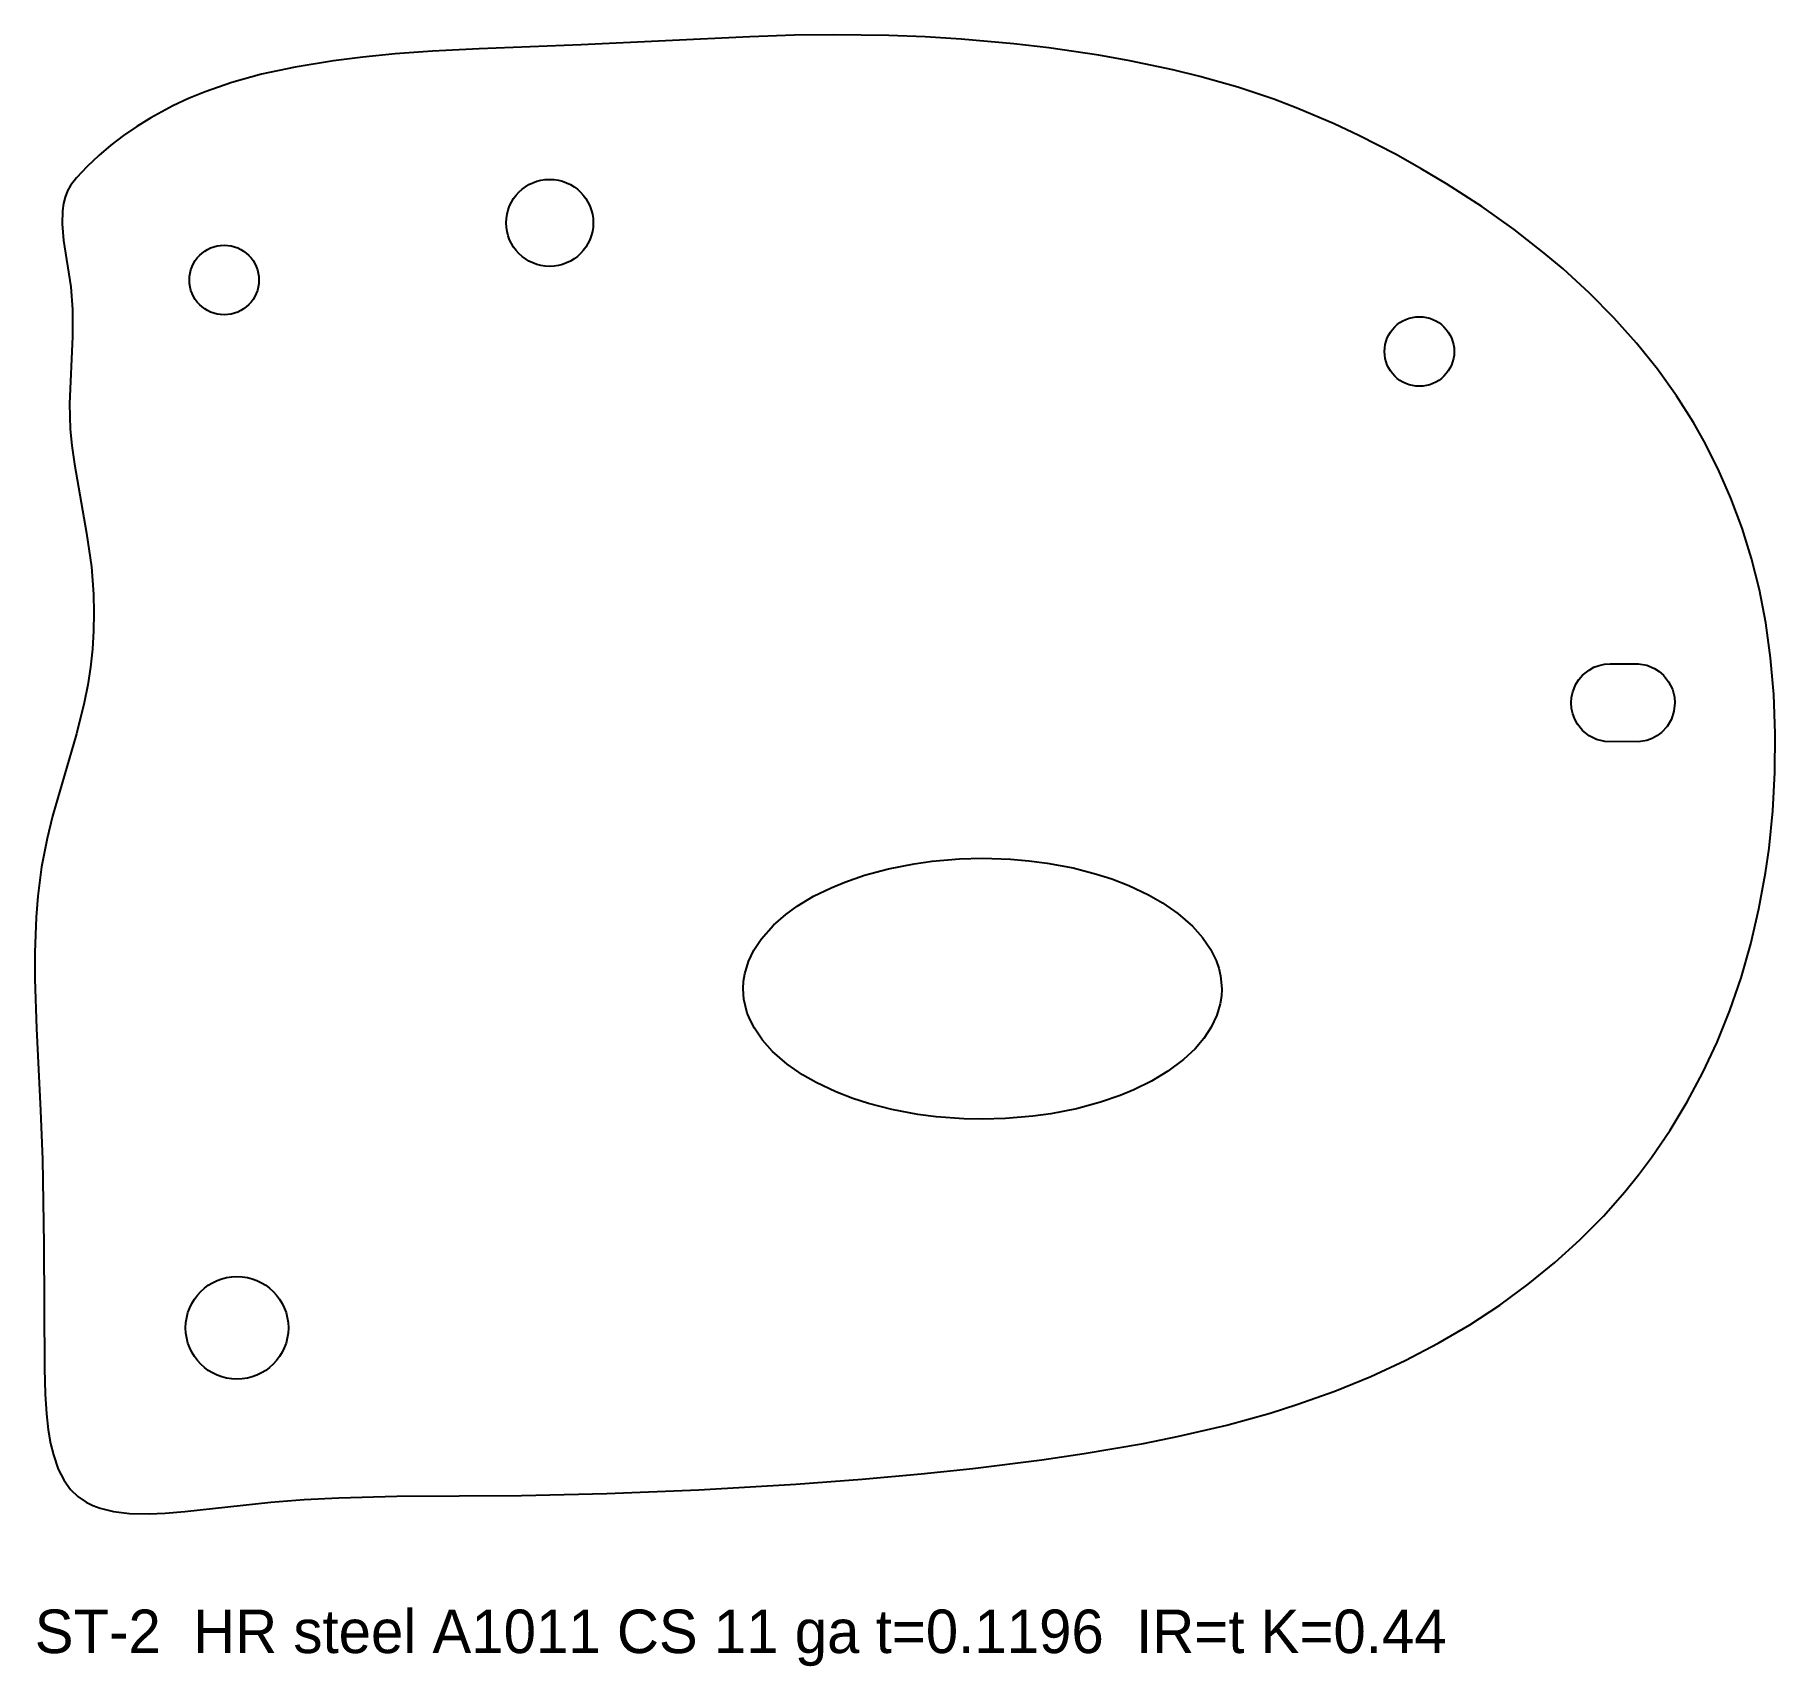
# Model space of a CAD drawing. Header units: inches. Extents: x 0 to 10, y -0.88 to 8.5.
import ezdxf

# ---------------------------------------------------------------- set-up
doc = ezdxf.new("R2010")
doc.units = ezdxf.units.IN
doc.layers.add('CUT', color=7, linetype='Continuous')
doc.layers.add('TEXT', color=3, linetype='Continuous')

msp = doc.modelspace()

# ---------------------------------------------------------------- linework, layer by layer
at = {"layer": 'CUT'}
for points in [[(0.2393, 7.6796), (0.206, 7.6357), (0.1887, 7.6037), (0.1752, 7.5691), (0.1653, 7.5311), (0.1592, 7.489), (0.1573, 7.415), (0.166, 7.3195), (0.2073, 7.0524), (0.2164, 6.9217), (0.2164, 6.768), (0.2006, 6.3795), (0.2045, 6.2349), (0.2131, 6.1411), (0.2276, 6.0328), (0.2977, 5.6373), (0.3255, 5.4442), (0.3379, 5.2857), (0.3404, 5.18), (0.3383, 5.0748), (0.3317, 4.9703), (0.3205, 4.8669), (0.3049, 4.7646), (0.2846, 4.6621), (0.2401, 4.484), (0.1029, 4.0098), (0.0711, 3.8812), (0.0397, 3.7191), (0.018, 3.5508), (0.0082, 3.429), (0.0005, 3.2268), (0.0005, 3.0735), (0.0096, 2.7908), (0.0337, 2.3188), (0.044, 2.0369), (0.0529, 1.5507), (0.0556, 0.8351), (0.0595, 0.6876), (0.0669, 0.5749), (0.0775, 0.483), (0.091, 0.4056), (0.107, 0.3397), (0.1353, 0.2577), (0.1684, 0.1923), (0.2058, 0.1403), (0.2475, 0.0994), (0.296, 0.0666), (0.3338, 0.0481), (0.3766, 0.0323), (0.4519, 0.014), (0.5436, 0.0028), (0.6571, 0.0001), (0.7496, 0.0038), (0.8632, 0.0131), (1.3574, 0.0673), (1.5484, 0.0821), (1.7471, 0.0929), (2.0803, 0.1025), (2.7972, 0.1066), (3.2875, 0.1169), (3.8154, 0.1385), (4.3721, 0.1716), (4.7533, 0.2001), (5.093, 0.2299), (5.3897, 0.2606), (5.7867, 0.3102), (6.0298, 0.3463), (6.3696, 0.4055), (6.5727, 0.4465), (6.8479, 0.5108), (7.097, 0.5795), (7.2518, 0.6281), (7.4697, 0.7055), (7.6759, 0.7896), (7.874, 0.8815), (8.0637, 0.9808), (8.2446, 1.0872), (8.4166, 1.2002), (8.5798, 1.3197), (8.7336, 1.4451), (8.8777, 1.5758), (9.0119, 1.7113), (9.1359, 1.8512), (9.214, 1.948), (9.289, 2.0482), (9.3954, 2.2047), (9.4939, 2.3679), (9.584, 2.5371), (9.6652, 2.7115), (9.7381, 2.8928), (9.8028, 3.0812), (9.8588, 3.2764), (9.906, 3.4779), (9.9439, 3.6852), (9.9638, 3.8261), (9.9856, 4.0416), (9.9975, 4.2616), (9.9992, 4.4859), (9.9907, 4.7095), (9.9725, 4.921), (9.945, 5.121), (9.9086, 5.3106), (9.8636, 5.4907), (9.8093, 5.6655), (9.7451, 5.8372), (9.6715, 6.0048), (9.5889, 6.1674), (9.529, 6.2726), (9.4313, 6.4268), (9.3227, 6.5788), (9.2033, 6.7282), (9.073, 6.8746), (8.9322, 7.0173), (8.7807, 7.1562), (8.6728, 7.2472), (8.5, 7.3818), (8.3129, 7.5143), (8.11, 7.6453), (7.9655, 7.7317), (7.8207, 7.813), (7.6065, 7.9235), (7.4656, 7.9897), (7.2568, 8.0784), (7.1192, 8.1307), (6.9126, 8.1999), (6.6934, 8.2624), (6.5385, 8.3005), (6.2908, 8.3526), (6.1135, 8.384), (5.8254, 8.4262), (5.6258, 8.4496), (5.3216, 8.4768), (5.1156, 8.4894), (4.9068, 8.4976), (4.5887, 8.5015), (4.3659, 8.4984), (4.1092, 8.4903), (3.1387, 8.443), (2.5532, 8.4207), (2.2857, 8.4069), (2.0714, 8.3914), (1.8856, 8.3732), (1.7171, 8.3521), (1.4958, 8.316), (1.3038, 8.2743), (1.1328, 8.2269), (0.9785, 8.1735), (0.8835, 8.1346), (0.7935, 8.0928), (0.6666, 8.0244), (0.5868, 7.9749), (0.5106, 7.9223), (0.4378, 7.8663), (0.3681, 7.8069), (0.3014, 7.7441)], [(9.0519, 4.8865), (9.2139, 4.8859), (9.2612, 4.8774), (9.3057, 4.859), (9.3326, 4.8416), (9.3569, 4.8206), (9.3871, 4.7832), (9.4086, 4.7403), (9.4206, 4.6937), (9.4229, 4.6615), (9.4178, 4.6137), (9.4026, 4.5681), (9.3781, 4.5267), (9.3454, 4.4915), (9.3197, 4.4723), (9.2915, 4.4569), (9.2615, 4.4456), (9.2142, 4.437), (9.0199, 4.4387), (8.9733, 4.4506), (8.9303, 4.4721), (8.8929, 4.5023), (8.8627, 4.5397), (8.8473, 4.5678), (8.8361, 4.5979), (8.8292, 4.6292), (8.8269, 4.6612), (8.8291, 4.6932), (8.8359, 4.7245), (8.8543, 4.769), (8.8716, 4.796), (8.8925, 4.8203), (8.9299, 4.8505), (8.958, 4.8659), (8.988, 4.8772), (9.0194, 4.8841)], [(6.8199, 3.0185), (6.8176, 2.9753), (6.8108, 2.9321), (6.7918, 2.8675), (6.7585, 2.7969), (6.7163, 2.7329), (6.6662, 2.6739), (6.6002, 2.6118), (6.5099, 2.5441), (6.4155, 2.4873), (6.3147, 2.4376), (6.2362, 2.4051), (6.1224, 2.3659), (5.9846, 2.3287), (5.8373, 2.2997), (5.7349, 2.2854), (5.5769, 2.272), (5.4449, 2.2685), (5.3375, 2.2708), (5.1781, 2.2828), (5.0741, 2.2963), (4.9237, 2.3245), (4.7899, 2.3591), (4.701, 2.3878), (4.6032, 2.4255), (4.4902, 2.4787), (4.4102, 2.5246), (4.3223, 2.5854), (4.239, 2.6581), (4.181, 2.7232), (4.1346, 2.7912), (4.1117, 2.8351), (4.0939, 2.879), (4.0743, 2.9587), (4.0699, 3.0185), (4.0722, 3.0617), (4.0791, 3.1049), (4.1005, 3.1759), (4.1314, 3.2403), (4.1736, 3.3043), (4.2442, 3.384), (4.3146, 3.4456), (4.38, 3.4929), (4.4743, 3.5497), (4.5751, 3.5994), (4.6536, 3.6319), (4.7674, 3.6711), (4.9053, 3.7083), (5.0526, 3.7373), (5.155, 3.7516), (5.3129, 3.765), (5.4449, 3.7685), (5.6058, 3.7634), (5.7118, 3.7542), (5.8158, 3.7407), (5.9662, 3.7125), (6.1, 3.6779), (6.1888, 3.6493), (6.2867, 3.6115), (6.3996, 3.5583), (6.4797, 3.5124), (6.5675, 3.4516), (6.6508, 3.3789), (6.7089, 3.3138), (6.7553, 3.2458), (6.7877, 3.1799), (6.8029, 3.1362), (6.8132, 3.0925)]]:
    msp.add_lwpolyline(points, close=True, dxfattribs=at)
for centre, radius in [((2.9587, 7.4206), 0.25), ((1.0883, 7.092), 0.2), ((7.955, 6.6811), 0.2), ((1.1621, 1.0695), 0.295)]:
    msp.add_circle(centre, radius, dxfattribs=at)

# ---------------------------------------------------------------- texts
at = {"layer": 'TEXT'}
msp.add_text('ST-2  HR steel A1011 CS 11 ga t=0.1196  IR=t K=0.44', height=0.25, dxfattribs=at).set_placement((0, -0.8))

doc.saveas('drawing.dxf')
